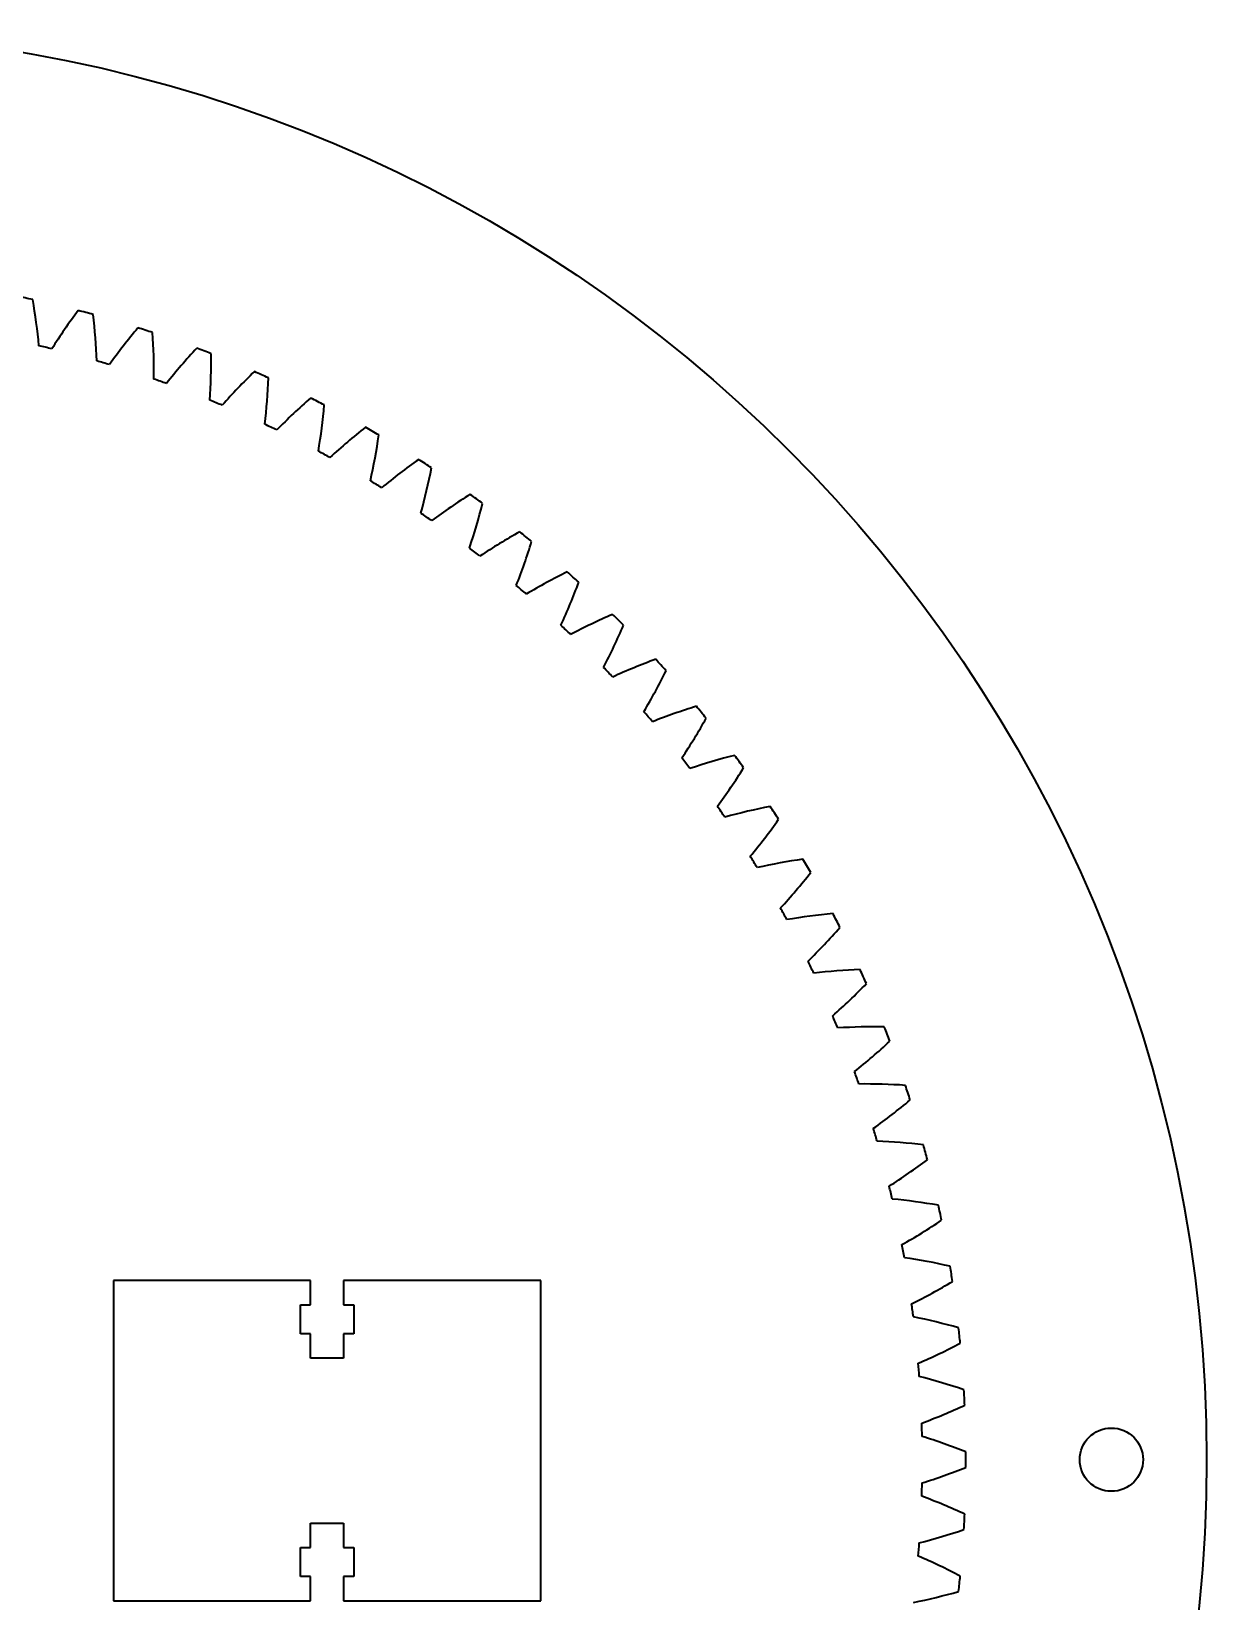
# Model space of a CAD drawing. Header units: inches. Extents: x -8 to 15.5, y -2.6 to 9.2.
# Drawn here: x 10.72 to 15.49, y 2.84 to 9.22 of the extents above; entities that cross this region are included whole.
import ezdxf

# ---------------------------------------------------------------- set-up
doc = ezdxf.new("R2010")
doc.units = ezdxf.units.IN
doc.header["$MEASUREMENT"] = 0
doc.layers.add('Layer 1', color=7, linetype='Continuous')

# ---------------------------------------------------------------- blocks, each defined once
blk = doc.blocks.new('block 355')
at = {"layer": 'Layer 1', "color": 7, "lineweight": 35}
blk.add_open_spline([(14.2993, 2.8394), (14.3611, 2.8518), (14.4224, 2.8667), (14.483, 2.884)], degree=3, dxfattribs=at)
blk = doc.blocks.new('block 356')
at = {"layer": 'Layer 1', "color": 7, "lineweight": 35}
blk.add_open_spline([(14.483, 2.884), (14.4853, 2.9047), (14.4875, 2.9253), (14.4895, 2.946)], degree=3, dxfattribs=at)
blk = doc.blocks.new('block 357')
at = {"layer": 'Layer 1', "color": 7, "lineweight": 35}
blk.add_open_spline([(14.4895, 2.946), (14.4339, 2.9755), (14.377, 3.0028), (14.3191, 3.0278)], degree=3, dxfattribs=at)
blk = doc.blocks.new('block 358')
at = {"layer": 'Layer 1', "color": 7, "lineweight": 35}
blk.add_open_spline([(14.3191, 3.0278), (14.3206, 3.0457), (14.322, 3.0636), (14.3233, 3.0814)], degree=3, dxfattribs=at)
blk = doc.blocks.new('block 359')
at = {"layer": 'Layer 1', "color": 7, "lineweight": 35}
blk.add_open_spline([(14.3233, 3.0814), (14.3844, 3.0971), (14.4448, 3.1151), (14.5045, 3.1356)], degree=3, dxfattribs=at)
blk = doc.blocks.new('block 360')
at = {"layer": 'Layer 1', "color": 7, "lineweight": 35}
blk.add_open_spline([(14.5045, 3.1356), (14.5057, 3.1563), (14.5068, 3.1771), (14.5077, 3.1978)], degree=3, dxfattribs=at)
blk = doc.blocks.new('block 361')
at = {"layer": 'Layer 1', "color": 7, "lineweight": 35}
blk.add_open_spline([(14.5077, 3.1978), (14.4506, 3.2244), (14.3924, 3.2487), (14.3332, 3.2706)], degree=3, dxfattribs=at)
blk = doc.blocks.new('block 362')
at = {"layer": 'Layer 1', "color": 7, "lineweight": 35}
blk.add_open_spline([(14.3332, 3.2706), (14.3338, 3.2885), (14.3343, 3.3065), (14.3347, 3.3244)], degree=3, dxfattribs=at)
blk = doc.blocks.new('block 363')
at = {"layer": 'Layer 1', "color": 7, "lineweight": 35}
blk.add_open_spline([(14.3347, 3.3244), (14.3948, 3.3432), (14.4542, 3.3644), (14.5127, 3.3879)], degree=3, dxfattribs=at)
blk = doc.blocks.new('block 364')
at = {"layer": 'Layer 1', "color": 7, "lineweight": 35}
blk.add_open_spline([(14.5127, 3.3879), (14.5128, 3.4087), (14.5128, 3.4295), (14.5127, 3.4503)], degree=3, dxfattribs=at)
blk = doc.blocks.new('block 365')
at = {"layer": 'Layer 1', "color": 7, "lineweight": 35}
blk.add_open_spline([(14.5127, 3.4503), (14.4542, 3.4738), (14.3948, 3.495), (14.3347, 3.5138)], degree=3, dxfattribs=at)
blk = doc.blocks.new('block 366')
at = {"layer": 'Layer 1', "color": 7, "lineweight": 35}
blk.add_open_spline([(14.3347, 3.5138), (14.3343, 3.5318), (14.3338, 3.5497), (14.3332, 3.5676)], degree=3, dxfattribs=at)
blk = doc.blocks.new('block 367')
at = {"layer": 'Layer 1', "color": 7, "lineweight": 35}
blk.add_open_spline([(14.3332, 3.5676), (14.3924, 3.5895), (14.4506, 3.6138), (14.5077, 3.6404)], degree=3, dxfattribs=at)
blk = doc.blocks.new('block 368')
at = {"layer": 'Layer 1', "color": 7, "lineweight": 35}
blk.add_open_spline([(14.5077, 3.6404), (14.5068, 3.6611), (14.5057, 3.6819), (14.5045, 3.7027)], degree=3, dxfattribs=at)
blk = doc.blocks.new('block 369')
at = {"layer": 'Layer 1', "color": 7, "lineweight": 35}
blk.add_open_spline([(14.5045, 3.7027), (14.4448, 3.7231), (14.3844, 3.7412), (14.3233, 3.7568)], degree=3, dxfattribs=at)
blk = doc.blocks.new('block 370')
at = {"layer": 'Layer 1', "color": 7, "lineweight": 35}
blk.add_open_spline([(14.3233, 3.7568), (14.322, 3.7747), (14.3206, 3.7925), (14.3191, 3.8104)], degree=3, dxfattribs=at)
blk = doc.blocks.new('block 371')
at = {"layer": 'Layer 1', "color": 7, "lineweight": 35}
blk.add_open_spline([(14.3191, 3.8104), (14.377, 3.8354), (14.4339, 3.8627), (14.4895, 3.8922)], degree=3, dxfattribs=at)
blk = doc.blocks.new('block 372')
at = {"layer": 'Layer 1', "color": 7, "lineweight": 35}
blk.add_open_spline([(14.4895, 3.8922), (14.4875, 3.9129), (14.4853, 3.9336), (14.483, 3.9542)], degree=3, dxfattribs=at)
blk = doc.blocks.new('block 373')
at = {"layer": 'Layer 1', "color": 7, "lineweight": 35}
blk.add_open_spline([(14.483, 3.9542), (14.4224, 3.9715), (14.3611, 3.9864), (14.2993, 3.9988)], degree=3, dxfattribs=at)
blk = doc.blocks.new('block 374')
at = {"layer": 'Layer 1', "color": 7, "lineweight": 35}
blk.add_open_spline([(14.2993, 3.9988), (14.2971, 4.0166), (14.2947, 4.0344), (14.2923, 4.0522)], degree=3, dxfattribs=at)
blk = doc.blocks.new('block 375')
at = {"layer": 'Layer 1', "color": 7, "lineweight": 35}
blk.add_open_spline([(14.2923, 4.0522), (14.3488, 4.0801), (14.4042, 4.1104), (14.4582, 4.1428)], degree=3, dxfattribs=at)
blk = doc.blocks.new('block 376')
at = {"layer": 'Layer 1', "color": 7, "lineweight": 35}
blk.add_open_spline([(14.4582, 4.1428), (14.4551, 4.1633), (14.4518, 4.1839), (14.4485, 4.2043)], degree=3, dxfattribs=at)
blk = doc.blocks.new('block 377')
at = {"layer": 'Layer 1', "color": 7, "lineweight": 35}
blk.add_open_spline([(14.4485, 4.2043), (14.387, 4.2185), (14.325, 4.2301), (14.2627, 4.2393)], degree=3, dxfattribs=at)
blk = doc.blocks.new('block 378')
at = {"layer": 'Layer 1', "color": 7, "lineweight": 35}
blk.add_open_spline([(14.2627, 4.2393), (14.2595, 4.2569), (14.2562, 4.2745), (14.2528, 4.2922)], degree=3, dxfattribs=at)
blk = doc.blocks.new('block 379')
at = {"layer": 'Layer 1', "color": 7, "lineweight": 35}
blk.add_open_spline([(14.2528, 4.2922), (14.3078, 4.3231), (14.3615, 4.3561), (14.4138, 4.3913)], degree=3, dxfattribs=at)
blk = doc.blocks.new('block 380')
at = {"layer": 'Layer 1', "color": 7, "lineweight": 35}
blk.add_open_spline([(14.4138, 4.3913), (14.4096, 4.4117), (14.4053, 4.432), (14.4008, 4.4523)], degree=3, dxfattribs=at)
blk = doc.blocks.new('block 381')
at = {"layer": 'Layer 1', "color": 7, "lineweight": 35}
blk.add_open_spline([(14.4008, 4.4523), (14.3387, 4.4632), (14.2762, 4.4716), (14.2135, 4.4775)], degree=3, dxfattribs=at)
blk = doc.blocks.new('block 382')
at = {"layer": 'Layer 1', "color": 7, "lineweight": 35}
blk.add_open_spline([(14.2135, 4.4775), (14.2094, 4.4949), (14.2052, 4.5123), (14.2009, 4.5298)], degree=3, dxfattribs=at)
blk = doc.blocks.new('block 383')
at = {"layer": 'Layer 1', "color": 7, "lineweight": 35}
blk.add_open_spline([(14.2009, 4.5298), (14.2542, 4.5635), (14.3061, 4.5994), (14.3565, 4.6372)], degree=3, dxfattribs=at)
blk = doc.blocks.new('block 384')
at = {"layer": 'Layer 1', "color": 7, "lineweight": 35}
blk.add_open_spline([(14.3565, 4.6372), (14.3512, 4.6573), (14.3458, 4.6774), (14.3403, 4.6975)], degree=3, dxfattribs=at)
blk = doc.blocks.new('block 385')
at = {"layer": 'Layer 1', "color": 7, "lineweight": 35}
blk.add_open_spline([(14.3403, 4.6975), (14.2777, 4.7051), (14.2149, 4.7102), (14.1519, 4.7128)], degree=3, dxfattribs=at)
blk = doc.blocks.new('block 386')
at = {"layer": 'Layer 1', "color": 7, "lineweight": 35}
blk.add_open_spline([(14.1519, 4.7128), (14.1469, 4.73), (14.1418, 4.7472), (14.1366, 4.7643)], degree=3, dxfattribs=at)
blk = doc.blocks.new('block 387')
at = {"layer": 'Layer 1', "color": 7, "lineweight": 35}
blk.add_open_spline([(14.1366, 4.7643), (14.188, 4.8008), (14.238, 4.8393), (14.2863, 4.8798)], degree=3, dxfattribs=at)
blk = doc.blocks.new('block 388')
at = {"layer": 'Layer 1', "color": 7, "lineweight": 35}
blk.add_open_spline([(14.2863, 4.8798), (14.28, 4.8996), (14.2736, 4.9194), (14.2671, 4.9391)], degree=3, dxfattribs=at)
blk = doc.blocks.new('block 389')
at = {"layer": 'Layer 1', "color": 7, "lineweight": 35}
blk.add_open_spline([(14.2671, 4.9391), (14.2041, 4.9434), (14.1411, 4.9452), (14.0781, 4.9445)], degree=3, dxfattribs=at)
blk = doc.blocks.new('block 390')
at = {"layer": 'Layer 1', "color": 7, "lineweight": 35}
blk.add_open_spline([(14.0781, 4.9445), (14.0722, 4.9614), (14.0662, 4.9783), (14.0601, 4.9952)], degree=3, dxfattribs=at)
blk = doc.blocks.new('block 391')
at = {"layer": 'Layer 1', "color": 7, "lineweight": 35}
blk.add_open_spline([(14.0601, 4.9952), (14.1096, 5.0343), (14.1574, 5.0754), (14.2035, 5.1183)], degree=3, dxfattribs=at)
blk = doc.blocks.new('block 392')
at = {"layer": 'Layer 1', "color": 7, "lineweight": 35}
blk.add_open_spline([(14.2035, 5.1183), (14.1963, 5.1378), (14.1888, 5.1572), (14.1812, 5.1765)], degree=3, dxfattribs=at)
blk = doc.blocks.new('block 393')
at = {"layer": 'Layer 1', "color": 7, "lineweight": 35}
blk.add_open_spline([(14.1812, 5.1765), (14.1182, 5.1776), (14.0551, 5.1761), (13.9922, 5.1721)], degree=3, dxfattribs=at)
blk = doc.blocks.new('block 394')
at = {"layer": 'Layer 1', "color": 7, "lineweight": 35}
blk.add_open_spline([(13.9922, 5.1721), (13.9855, 5.1887), (13.9786, 5.2052), (13.9716, 5.2217)], degree=3, dxfattribs=at)
blk = doc.blocks.new('block 395')
at = {"layer": 'Layer 1', "color": 7, "lineweight": 35}
blk.add_open_spline([(13.9716, 5.2217), (14.019, 5.2634), (14.0646, 5.3069), (14.1084, 5.3522)], degree=3, dxfattribs=at)
blk = doc.blocks.new('block 396')
at = {"layer": 'Layer 1', "color": 7, "lineweight": 35}
blk.add_open_spline([(14.1084, 5.3522), (14.1001, 5.3713), (14.0917, 5.3903), (14.0831, 5.4092)], degree=3, dxfattribs=at)
blk = doc.blocks.new('block 397')
at = {"layer": 'Layer 1', "color": 7, "lineweight": 35}
blk.add_open_spline([(14.0831, 5.4092), (14.0201, 5.4069), (13.9572, 5.4021), (13.8946, 5.3948)], degree=3, dxfattribs=at)
blk = doc.blocks.new('block 398')
at = {"layer": 'Layer 1', "color": 7, "lineweight": 35}
blk.add_open_spline([(13.8946, 5.3948), (13.887, 5.4111), (13.8792, 5.4272), (13.8714, 5.4434)], degree=3, dxfattribs=at)
blk = doc.blocks.new('block 399')
at = {"layer": 'Layer 1', "color": 7, "lineweight": 35}
blk.add_open_spline([(13.8714, 5.4434), (13.9165, 5.4874), (13.9598, 5.5333), (14.0012, 5.5808)], degree=3, dxfattribs=at)
blk = doc.blocks.new('block 400')
at = {"layer": 'Layer 1', "color": 7, "lineweight": 35}
blk.add_open_spline([(14.0012, 5.5808), (13.9919, 5.5994), (13.9825, 5.6179), (13.9729, 5.6364)], degree=3, dxfattribs=at)
blk = doc.blocks.new('block 401')
at = {"layer": 'Layer 1', "color": 7, "lineweight": 35}
blk.add_open_spline([(13.9729, 5.6364), (13.9101, 5.6308), (13.8476, 5.6227), (13.7854, 5.6122)], degree=3, dxfattribs=at)
blk = doc.blocks.new('block 402')
at = {"layer": 'Layer 1', "color": 7, "lineweight": 35}
blk.add_open_spline([(13.7854, 5.6122), (13.7769, 5.628), (13.7684, 5.6437), (13.7597, 5.6594)], degree=3, dxfattribs=at)
blk = doc.blocks.new('block 403')
at = {"layer": 'Layer 1', "color": 7, "lineweight": 35}
blk.add_open_spline([(13.7597, 5.6594), (13.8025, 5.7058), (13.8433, 5.7539), (13.8822, 5.8035)], degree=3, dxfattribs=at)
blk = doc.blocks.new('block 404')
at = {"layer": 'Layer 1', "color": 7, "lineweight": 35}
blk.add_open_spline([(13.8822, 5.8035), (13.8719, 5.8216), (13.8615, 5.8396), (13.851, 5.8575)], degree=3, dxfattribs=at)
blk = doc.blocks.new('block 405')
at = {"layer": 'Layer 1', "color": 7, "lineweight": 35}
blk.add_open_spline([(13.851, 5.8575), (13.7886, 5.8486), (13.7265, 5.8373), (13.665, 5.8235)], degree=3, dxfattribs=at)
blk = doc.blocks.new('block 406')
at = {"layer": 'Layer 1', "color": 7, "lineweight": 35}
blk.add_open_spline([(13.665, 5.8235), (13.6557, 5.8388), (13.6464, 5.8541), (13.6369, 5.8694)], degree=3, dxfattribs=at)
blk = doc.blocks.new('block 407')
at = {"layer": 'Layer 1', "color": 7, "lineweight": 35}
blk.add_open_spline([(13.6369, 5.8694), (13.6772, 5.9179), (13.7154, 5.968), (13.7516, 6.0196)], degree=3, dxfattribs=at)
blk = doc.blocks.new('block 408')
at = {"layer": 'Layer 1', "color": 7, "lineweight": 35}
blk.add_open_spline([(13.7516, 6.0196), (13.7404, 6.0372), (13.7291, 6.0546), (13.7177, 6.0719)], degree=3, dxfattribs=at)
blk = doc.blocks.new('block 409')
at = {"layer": 'Layer 1', "color": 7, "lineweight": 35}
blk.add_open_spline([(13.7177, 6.0719), (13.6558, 6.0598), (13.5944, 6.0453), (13.5337, 6.0282)], degree=3, dxfattribs=at)
blk = doc.blocks.new('block 410')
at = {"layer": 'Layer 1', "color": 7, "lineweight": 35}
blk.add_open_spline([(13.5337, 6.0282), (13.5237, 6.0431), (13.5135, 6.0579), (13.5033, 6.0726)], degree=3, dxfattribs=at)
blk = doc.blocks.new('block 411')
at = {"layer": 'Layer 1', "color": 7, "lineweight": 35}
blk.add_open_spline([(13.5033, 6.0726), (13.5409, 6.1232), (13.5765, 6.1752), (13.61, 6.2287)], degree=3, dxfattribs=at)
blk = doc.blocks.new('block 412')
at = {"layer": 'Layer 1', "color": 7, "lineweight": 35}
blk.add_open_spline([(13.61, 6.2287), (13.5979, 6.2455), (13.5857, 6.2624), (13.5733, 6.2791)], degree=3, dxfattribs=at)
blk = doc.blocks.new('block 413')
at = {"layer": 'Layer 1', "color": 7, "lineweight": 35}
blk.add_open_spline([(13.5733, 6.2791), (13.5122, 6.2638), (13.4517, 6.246), (13.3919, 6.2258)], degree=3, dxfattribs=at)
blk = doc.blocks.new('block 414')
at = {"layer": 'Layer 1', "color": 7, "lineweight": 35}
blk.add_open_spline([(13.3919, 6.2258), (13.3811, 6.2401), (13.3702, 6.2544), (13.3592, 6.2685)], degree=3, dxfattribs=at)
blk = doc.blocks.new('block 415')
at = {"layer": 'Layer 1', "color": 7, "lineweight": 35}
blk.add_open_spline([(13.3592, 6.2685), (13.3941, 6.321), (13.4269, 6.3749), (13.4576, 6.43)], degree=3, dxfattribs=at)
blk = doc.blocks.new('block 416')
at = {"layer": 'Layer 1', "color": 7, "lineweight": 35}
blk.add_open_spline([(13.4576, 6.43), (13.4446, 6.4462), (13.4315, 6.4623), (13.4183, 6.4784)], degree=3, dxfattribs=at)
blk = doc.blocks.new('block 417')
at = {"layer": 'Layer 1', "color": 7, "lineweight": 35}
blk.add_open_spline([(13.4183, 6.4784), (13.3581, 6.4599), (13.2985, 6.439), (13.24, 6.4157)], degree=3, dxfattribs=at)
blk = doc.blocks.new('block 418')
at = {"layer": 'Layer 1', "color": 7, "lineweight": 35}
blk.add_open_spline([(13.24, 6.4157), (13.2284, 6.4294), (13.2167, 6.4431), (13.205, 6.4566)], degree=3, dxfattribs=at)
blk = doc.blocks.new('block 419')
at = {"layer": 'Layer 1', "color": 7, "lineweight": 35}
blk.add_open_spline([(13.205, 6.4566), (13.2372, 6.5109), (13.2671, 6.5664), (13.2948, 6.623)], degree=3, dxfattribs=at)
blk = doc.blocks.new('block 420')
at = {"layer": 'Layer 1', "color": 7, "lineweight": 35}
blk.add_open_spline([(13.2948, 6.623), (13.281, 6.6386), (13.2671, 6.654), (13.2531, 6.6693)], degree=3, dxfattribs=at)
blk = doc.blocks.new('block 421')
at = {"layer": 'Layer 1', "color": 7, "lineweight": 35}
blk.add_open_spline([(13.2531, 6.6693), (13.1939, 6.6477), (13.1355, 6.6237), (13.0783, 6.5974)], degree=3, dxfattribs=at)
blk = doc.blocks.new('block 422')
at = {"layer": 'Layer 1', "color": 7, "lineweight": 35}
blk.add_open_spline([(13.0783, 6.5974), (13.066, 6.6105), (13.0536, 6.6235), (13.0412, 6.6364)], degree=3, dxfattribs=at)
blk = doc.blocks.new('block 423')
at = {"layer": 'Layer 1', "color": 7, "lineweight": 35}
blk.add_open_spline([(13.0412, 6.6364), (13.0705, 6.6923), (13.0975, 6.7493), (13.1222, 6.8073)], degree=3, dxfattribs=at)
blk = doc.blocks.new('block 424')
at = {"layer": 'Layer 1', "color": 7, "lineweight": 35}
blk.add_open_spline([(13.1222, 6.8073), (13.1076, 6.8221), (13.0929, 6.8368), (13.0781, 6.8514)], degree=3, dxfattribs=at)
blk = doc.blocks.new('block 425')
at = {"layer": 'Layer 1', "color": 7, "lineweight": 35}
blk.add_open_spline([(13.0781, 6.8514), (13.0201, 6.8267), (12.9631, 6.7997), (12.9073, 6.7704)], degree=3, dxfattribs=at)
blk = doc.blocks.new('block 426')
at = {"layer": 'Layer 1', "color": 7, "lineweight": 35}
blk.add_open_spline([(12.9073, 6.7704), (12.8943, 6.7828), (12.8813, 6.7952), (12.8683, 6.8074)], degree=3, dxfattribs=at)
blk = doc.blocks.new('block 427')
at = {"layer": 'Layer 1', "color": 7, "lineweight": 35}
blk.add_open_spline([(12.8683, 6.8074), (12.8945, 6.8647), (12.9186, 6.9231), (12.9402, 6.9823)], degree=3, dxfattribs=at)
blk = doc.blocks.new('block 428')
at = {"layer": 'Layer 1', "color": 7, "lineweight": 35}
blk.add_open_spline([(12.9402, 6.9823), (12.9248, 6.9963), (12.9094, 7.0102), (12.8938, 7.024)], degree=3, dxfattribs=at)
blk = doc.blocks.new('block 429')
at = {"layer": 'Layer 1', "color": 7, "lineweight": 35}
blk.add_open_spline([(12.8938, 7.024), (12.8372, 6.9963), (12.7817, 6.9663), (12.7275, 6.9342)], degree=3, dxfattribs=at)
blk = doc.blocks.new('block 430')
at = {"layer": 'Layer 1', "color": 7, "lineweight": 35}
blk.add_open_spline([(12.7275, 6.9342), (12.7139, 6.9459), (12.7003, 6.9575), (12.6866, 6.9691)], degree=3, dxfattribs=at)
blk = doc.blocks.new('block 431')
at = {"layer": 'Layer 1', "color": 7, "lineweight": 35}
blk.add_open_spline([(12.6866, 6.9691), (12.7098, 7.0277), (12.7307, 7.0872), (12.7492, 7.1475)], degree=3, dxfattribs=at)
blk = doc.blocks.new('block 432')
at = {"layer": 'Layer 1', "color": 7, "lineweight": 35}
blk.add_open_spline([(12.7492, 7.1475), (12.7332, 7.1607), (12.717, 7.1738), (12.7008, 7.1867)], degree=3, dxfattribs=at)
blk = doc.blocks.new('block 433')
at = {"layer": 'Layer 1', "color": 7, "lineweight": 35}
blk.add_open_spline([(12.7008, 7.1867), (12.6457, 7.1561), (12.5918, 7.1233), (12.5394, 7.0883)], degree=3, dxfattribs=at)
blk = doc.blocks.new('block 434')
at = {"layer": 'Layer 1', "color": 7, "lineweight": 35}
blk.add_open_spline([(12.5394, 7.0883), (12.5252, 7.0993), (12.5109, 7.1103), (12.4967, 7.1211)], degree=3, dxfattribs=at)
blk = doc.blocks.new('block 435')
at = {"layer": 'Layer 1', "color": 7, "lineweight": 35}
blk.add_open_spline([(12.4967, 7.1211), (12.5168, 7.1808), (12.5346, 7.2413), (12.5499, 7.3025)], degree=3, dxfattribs=at)
blk = doc.blocks.new('block 436')
at = {"layer": 'Layer 1', "color": 7, "lineweight": 35}
blk.add_open_spline([(12.5499, 7.3025), (12.5332, 7.3148), (12.5164, 7.327), (12.4995, 7.3391)], degree=3, dxfattribs=at)
blk = doc.blocks.new('block 437')
at = {"layer": 'Layer 1', "color": 7, "lineweight": 35}
blk.add_open_spline([(12.4995, 7.3391), (12.4461, 7.3057), (12.394, 7.2701), (12.3434, 7.2324)], degree=3, dxfattribs=at)
blk = doc.blocks.new('block 438')
at = {"layer": 'Layer 1', "color": 7, "lineweight": 35}
blk.add_open_spline([(12.3434, 7.2324), (12.3287, 7.2427), (12.3139, 7.2528), (12.2991, 7.2629)], degree=3, dxfattribs=at)
blk = doc.blocks.new('block 439')
at = {"layer": 'Layer 1', "color": 7, "lineweight": 35}
blk.add_open_spline([(12.2991, 7.2629), (12.3161, 7.3236), (12.3307, 7.385), (12.3428, 7.4469)], degree=3, dxfattribs=at)
blk = doc.blocks.new('block 440')
at = {"layer": 'Layer 1', "color": 7, "lineweight": 35}
blk.add_open_spline([(12.3428, 7.4469), (12.3254, 7.4583), (12.308, 7.4696), (12.2905, 7.4808)], degree=3, dxfattribs=at)
blk = doc.blocks.new('block 441')
at = {"layer": 'Layer 1', "color": 7, "lineweight": 35}
blk.add_open_spline([(12.2905, 7.4808), (12.2389, 7.4446), (12.1887, 7.4063), (12.1402, 7.3661)], degree=3, dxfattribs=at)
blk = doc.blocks.new('block 442')
at = {"layer": 'Layer 1', "color": 7, "lineweight": 35}
blk.add_open_spline([(12.1402, 7.3661), (12.125, 7.3755), (12.1097, 7.3849), (12.0943, 7.3942)], degree=3, dxfattribs=at)
blk = doc.blocks.new('block 443')
at = {"layer": 'Layer 1', "color": 7, "lineweight": 35}
blk.add_open_spline([(12.0943, 7.3942), (12.1081, 7.4557), (12.1195, 7.5178), (12.1283, 7.5802)], degree=3, dxfattribs=at)
blk = doc.blocks.new('block 444')
at = {"layer": 'Layer 1', "color": 7, "lineweight": 35}
blk.add_open_spline([(12.1283, 7.5802), (12.1104, 7.5907), (12.0924, 7.6011), (12.0743, 7.6113)], degree=3, dxfattribs=at)
blk = doc.blocks.new('block 445')
at = {"layer": 'Layer 1', "color": 7, "lineweight": 35}
blk.add_open_spline([(12.0743, 7.6113), (12.0247, 7.5725), (11.9766, 7.5316), (11.9303, 7.4889)], degree=3, dxfattribs=at)
blk = doc.blocks.new('block 446')
at = {"layer": 'Layer 1', "color": 7, "lineweight": 35}
blk.add_open_spline([(11.9303, 7.4889), (11.9146, 7.4976), (11.8988, 7.5061), (11.883, 7.5146)], degree=3, dxfattribs=at)
blk = doc.blocks.new('block 447')
at = {"layer": 'Layer 1', "color": 7, "lineweight": 35}
blk.add_open_spline([(11.883, 7.5146), (11.8936, 7.5767), (11.9017, 7.6393), (11.9072, 7.7021)], degree=3, dxfattribs=at)
blk = doc.blocks.new('block 448')
at = {"layer": 'Layer 1', "color": 7, "lineweight": 35}
blk.add_open_spline([(11.9072, 7.7021), (11.8888, 7.7116), (11.8702, 7.7211), (11.8517, 7.7304)], degree=3, dxfattribs=at)
blk = doc.blocks.new('block 449')
at = {"layer": 'Layer 1', "color": 7, "lineweight": 35}
blk.add_open_spline([(11.8517, 7.7304), (11.8041, 7.689), (11.7583, 7.6457), (11.7142, 7.6006)], degree=3, dxfattribs=at)
blk = doc.blocks.new('block 450')
at = {"layer": 'Layer 1', "color": 7, "lineweight": 35}
blk.add_open_spline([(11.7142, 7.6006), (11.6981, 7.6084), (11.6819, 7.6161), (11.6657, 7.6237)], degree=3, dxfattribs=at)
blk = doc.blocks.new('block 451')
at = {"layer": 'Layer 1', "color": 7, "lineweight": 35}
blk.add_open_spline([(11.6657, 7.6237), (11.673, 7.6864), (11.6778, 7.7493), (11.68, 7.8123)], degree=3, dxfattribs=at)
blk = doc.blocks.new('block 452')
at = {"layer": 'Layer 1', "color": 7, "lineweight": 35}
blk.add_open_spline([(11.68, 7.8123), (11.6611, 7.8208), (11.6421, 7.8293), (11.6231, 7.8376)], degree=3, dxfattribs=at)
blk = doc.blocks.new('block 453')
at = {"layer": 'Layer 1', "color": 7, "lineweight": 35}
blk.add_open_spline([(11.6231, 7.8376), (11.5778, 7.7938), (11.5342, 7.7481), (11.4926, 7.7008)], degree=3, dxfattribs=at)
blk = doc.blocks.new('block 454')
at = {"layer": 'Layer 1', "color": 7, "lineweight": 35}
blk.add_open_spline([(11.4926, 7.7008), (11.4761, 7.7078), (11.4595, 7.7146), (11.4429, 7.7214)], degree=3, dxfattribs=at)
blk = doc.blocks.new('block 455')
at = {"layer": 'Layer 1', "color": 7, "lineweight": 35}
blk.add_open_spline([(11.4429, 7.7214), (11.4469, 7.7843), (11.4484, 7.8474), (11.4474, 7.9104)], degree=3, dxfattribs=at)
blk = doc.blocks.new('block 456')
at = {"layer": 'Layer 1', "color": 7, "lineweight": 35}
blk.add_open_spline([(11.4474, 7.9104), (11.428, 7.918), (11.4086, 7.9254), (11.3892, 7.9327)], degree=3, dxfattribs=at)
blk = doc.blocks.new('block 457')
at = {"layer": 'Layer 1', "color": 7, "lineweight": 35}
blk.add_open_spline([(11.3892, 7.9327), (11.3462, 7.8866), (11.3051, 7.8387), (11.266, 7.7893)], degree=3, dxfattribs=at)
blk = doc.blocks.new('block 458')
at = {"layer": 'Layer 1', "color": 7, "lineweight": 35}
blk.add_open_spline([(11.266, 7.7893), (11.2491, 7.7953), (11.2323, 7.8013), (11.2153, 7.8072)], degree=3, dxfattribs=at)
blk = doc.blocks.new('block 459')
at = {"layer": 'Layer 1', "color": 7, "lineweight": 35}
blk.add_open_spline([(11.2153, 7.8072), (11.2161, 7.8703), (11.2142, 7.9333), (11.2099, 7.9962)], degree=3, dxfattribs=at)
blk = doc.blocks.new('block 460')
at = {"layer": 'Layer 1', "color": 7, "lineweight": 35}
blk.add_open_spline([(11.2099, 7.9962), (11.1902, 8.0028), (11.1704, 8.0092), (11.1506, 8.0155)], degree=3, dxfattribs=at)
blk = doc.blocks.new('block 461')
at = {"layer": 'Layer 1', "color": 7, "lineweight": 35}
blk.add_open_spline([(11.1506, 8.0155), (11.1102, 7.9671), (11.0716, 7.9172), (11.0351, 7.8658)], degree=3, dxfattribs=at)
blk = doc.blocks.new('block 462')
at = {"layer": 'Layer 1', "color": 7, "lineweight": 35}
blk.add_open_spline([(11.0351, 7.8658), (11.018, 7.871), (11.0008, 7.876), (10.9836, 7.881)], degree=3, dxfattribs=at)
blk = doc.blocks.new('block 463')
at = {"layer": 'Layer 1', "color": 7, "lineweight": 35}
blk.add_open_spline([(10.9836, 7.881), (10.981, 7.944), (10.9759, 8.0069), (10.9683, 8.0695)], degree=3, dxfattribs=at)
blk = doc.blocks.new('block 464')
at = {"layer": 'Layer 1', "color": 7, "lineweight": 35}
blk.add_open_spline([(10.9683, 8.0695), (10.9482, 8.075), (10.9282, 8.0804), (10.9081, 8.0856)], degree=3, dxfattribs=at)
blk = doc.blocks.new('block 465')
at = {"layer": 'Layer 1', "color": 7, "lineweight": 35}
blk.add_open_spline([(10.9081, 8.0856), (10.8702, 8.0352), (10.8343, 7.9833), (10.8006, 7.9301)], degree=3, dxfattribs=at)
blk = doc.blocks.new('block 466')
at = {"layer": 'Layer 1', "color": 7, "lineweight": 35}
blk.add_open_spline([(10.8006, 7.9301), (10.7832, 7.9344), (10.7658, 7.9385), (10.7483, 7.9426)], degree=3, dxfattribs=at)
blk = doc.blocks.new('block 467')
at = {"layer": 'Layer 1', "color": 7, "lineweight": 35}
blk.add_open_spline([(10.7483, 7.9426), (10.7424, 8.0054), (10.734, 8.0679), (10.7231, 8.13)], degree=3, dxfattribs=at)
blk = doc.blocks.new('block 468')
at = {"layer": 'Layer 1', "color": 7, "lineweight": 35}
blk.add_open_spline([(10.7231, 8.13), (10.7028, 8.1345), (10.6825, 8.1388), (10.6622, 8.143)], degree=3, dxfattribs=at)
blk = doc.blocks.new('block 483')
at = {"layer": 'Layer 1', "color": 7, "lineweight": 35}
blk.add_open_spline([(15.2318, 3.4191), (15.2318, 3.4901), (15.1743, 3.5476), (15.1033, 3.5476), (15.0324, 3.5476), (14.9748, 3.4901), (14.9748, 3.4191), (14.9748, 3.3481), (15.0324, 3.2906), (15.1033, 3.2906), (15.1743, 3.2906), (15.2318, 3.3481), (15.2318, 3.4191)], degree=3, knots=[0, 0, 0, 0, 1, 1, 1, 2, 2, 2, 3, 3, 3, 4, 4, 4, 4], dxfattribs=at)
blk = doc.blocks.new('block 485')
at = {"layer": 'Layer 1', "color": 7, "lineweight": 35}
blk.add_open_spline([(15.49, 3.4191), (15.49, 6.6224), (12.8932, 9.2191), (9.6899, 9.2191), (6.4867, 9.2191), (3.89, 6.6224), (3.89, 3.4191), (3.89, 0.2159), (6.4867, -2.3809), (9.69, -2.3809), (12.8932, -2.3809), (15.49, 0.2159), (15.49, 3.4191)], degree=3, knots=[0, 0, 0, 0, 1, 1, 1, 2, 2, 2, 3, 3, 3, 4, 4, 4, 4], dxfattribs=at)
blk = doc.blocks.new('block 502')
at = {"layer": 'Layer 1', "color": 7, "lineweight": 35}
blk.add_lwpolyline([(12.7863, 2.8461), (12.7863, 4.1461)], dxfattribs=at)
blk = doc.blocks.new('block 503')
at = {"layer": 'Layer 1', "color": 7, "lineweight": 35}
blk.add_lwpolyline([(11.9857, 2.8461), (12.7863, 2.8461)], dxfattribs=at)
blk = doc.blocks.new('block 504')
at = {"layer": 'Layer 1', "color": 7, "lineweight": 35}
blk.add_lwpolyline([(11.9857, 2.9445), (11.9857, 2.8461)], dxfattribs=at)
blk = doc.blocks.new('block 505')
at = {"layer": 'Layer 1', "color": 7, "lineweight": 35}
blk.add_lwpolyline([(12.027, 2.9445), (11.9857, 2.9445)], dxfattribs=at)
blk = doc.blocks.new('block 506')
at = {"layer": 'Layer 1', "color": 7, "lineweight": 35}
blk.add_lwpolyline([(12.027, 3.0626), (12.027, 2.9445)], dxfattribs=at)
blk = doc.blocks.new('block 507')
at = {"layer": 'Layer 1', "color": 7, "lineweight": 35}
blk.add_lwpolyline([(11.9857, 3.0626), (12.027, 3.0626)], dxfattribs=at)
blk = doc.blocks.new('block 508')
at = {"layer": 'Layer 1', "color": 7, "lineweight": 35}
blk.add_lwpolyline([(11.9857, 3.161), (11.9857, 3.0626)], dxfattribs=at)
blk = doc.blocks.new('block 509')
at = {"layer": 'Layer 1', "color": 7, "lineweight": 35}
blk.add_lwpolyline([(11.8518, 3.161), (11.9857, 3.161)], dxfattribs=at)
blk = doc.blocks.new('block 510')
at = {"layer": 'Layer 1', "color": 7, "lineweight": 35}
blk.add_lwpolyline([(11.8518, 3.0626), (11.8518, 3.161)], dxfattribs=at)
blk = doc.blocks.new('block 511')
at = {"layer": 'Layer 1', "color": 7, "lineweight": 35}
blk.add_lwpolyline([(11.8105, 3.0626), (11.8518, 3.0626)], dxfattribs=at)
blk = doc.blocks.new('block 512')
at = {"layer": 'Layer 1', "color": 7, "lineweight": 35}
blk.add_lwpolyline([(11.8105, 2.9445), (11.8105, 3.0626)], dxfattribs=at)
blk = doc.blocks.new('block 513')
at = {"layer": 'Layer 1', "color": 7, "lineweight": 35}
blk.add_lwpolyline([(11.8518, 2.9445), (11.8105, 2.9445)], dxfattribs=at)
blk = doc.blocks.new('block 514')
at = {"layer": 'Layer 1', "color": 7, "lineweight": 35}
blk.add_lwpolyline([(11.8518, 2.8461), (11.8518, 2.9445)], dxfattribs=at)
blk = doc.blocks.new('block 515')
at = {"layer": 'Layer 1', "color": 7, "lineweight": 35}
blk.add_lwpolyline([(11.0513, 2.8461), (11.8518, 2.8461)], dxfattribs=at)
blk = doc.blocks.new('block 516')
at = {"layer": 'Layer 1', "color": 7, "lineweight": 35}
blk.add_lwpolyline([(11.0513, 4.1461), (11.0513, 2.8461)], dxfattribs=at)
blk = doc.blocks.new('block 517')
at = {"layer": 'Layer 1', "color": 7, "lineweight": 35}
blk.add_lwpolyline([(11.8518, 4.1461), (11.0513, 4.1461)], dxfattribs=at)
blk = doc.blocks.new('block 518')
at = {"layer": 'Layer 1', "color": 7, "lineweight": 35}
blk.add_lwpolyline([(11.8518, 4.0477), (11.8518, 4.1461)], dxfattribs=at)
blk = doc.blocks.new('block 519')
at = {"layer": 'Layer 1', "color": 7, "lineweight": 35}
blk.add_lwpolyline([(11.8105, 4.0477), (11.8518, 4.0477)], dxfattribs=at)
blk = doc.blocks.new('block 520')
at = {"layer": 'Layer 1', "color": 7, "lineweight": 35}
blk.add_lwpolyline([(11.8105, 3.9295), (11.8105, 4.0477)], dxfattribs=at)
blk = doc.blocks.new('block 521')
at = {"layer": 'Layer 1', "color": 7, "lineweight": 35}
blk.add_lwpolyline([(11.8518, 3.9295), (11.8105, 3.9295)], dxfattribs=at)
blk = doc.blocks.new('block 522')
at = {"layer": 'Layer 1', "color": 7, "lineweight": 35}
blk.add_lwpolyline([(11.8518, 3.8311), (11.8518, 3.9295)], dxfattribs=at)
blk = doc.blocks.new('block 523')
at = {"layer": 'Layer 1', "color": 7, "lineweight": 35}
blk.add_lwpolyline([(11.9857, 3.8311), (11.8518, 3.8311)], dxfattribs=at)
blk = doc.blocks.new('block 524')
at = {"layer": 'Layer 1', "color": 7, "lineweight": 35}
blk.add_lwpolyline([(11.9857, 3.9295), (11.9857, 3.8311)], dxfattribs=at)
blk = doc.blocks.new('block 525')
at = {"layer": 'Layer 1', "color": 7, "lineweight": 35}
blk.add_lwpolyline([(12.027, 3.9295), (11.9857, 3.9295)], dxfattribs=at)
blk = doc.blocks.new('block 526')
at = {"layer": 'Layer 1', "color": 7, "lineweight": 35}
blk.add_lwpolyline([(12.027, 4.0477), (12.027, 3.9295)], dxfattribs=at)
blk = doc.blocks.new('block 527')
at = {"layer": 'Layer 1', "color": 7, "lineweight": 35}
blk.add_lwpolyline([(11.9857, 4.0477), (12.027, 4.0477)], dxfattribs=at)
blk = doc.blocks.new('block 528')
at = {"layer": 'Layer 1', "color": 7, "lineweight": 35}
blk.add_lwpolyline([(11.9857, 4.1461), (11.9857, 4.0477)], dxfattribs=at)
blk = doc.blocks.new('block 529')
at = {"layer": 'Layer 1', "color": 7, "lineweight": 35}
blk.add_lwpolyline([(12.7863, 4.1461), (11.9857, 4.1461)], dxfattribs=at)

msp = doc.modelspace()

# ---------------------------------------------------------------- block references
at = {"layer": 'Layer 1'}
for name in ['block 485', 'block 468', 'block 467', 'block 465', 'block 464', 'block 463', 'block 461', 'block 460', 'block 459', 'block 466', 'block 457', 'block 456', 'block 455', 'block 462', 'block 458', 'block 453', 'block 452', 'block 451', 'block 454', 'block 449', 'block 448', 'block 447', 'block 450', 'block 445', 'block 444', 'block 443', 'block 446', 'block 441', 'block 440', 'block 439', 'block 442', 'block 437', 'block 436', 'block 435', 'block 438', 'block 433', 'block 431', 'block 432', 'block 434', 'block 429', 'block 428', 'block 430', 'block 427', 'block 425', 'block 424', 'block 426', 'block 423', 'block 422', 'block 421', 'block 420', 'block 419', 'block 418', 'block 417', 'block 416', 'block 415', 'block 414', 'block 413', 'block 412', 'block 411', 'block 410', 'block 409', 'block 408', 'block 407', 'block 406', 'block 405', 'block 403', 'block 404', 'block 402', 'block 401', 'block 400', 'block 399', 'block 398', 'block 397', 'block 396', 'block 395', 'block 394', 'block 393', 'block 392', 'block 391', 'block 390', 'block 389', 'block 388', 'block 387', 'block 386', 'block 385', 'block 384', 'block 383', 'block 382', 'block 381', 'block 380', 'block 379', 'block 378', 'block 377', 'block 516', 'block 517', 'block 518', 'block 528', 'block 529', 'block 502', 'block 376', 'block 375', 'block 519', 'block 520', 'block 527', 'block 526', 'block 374', 'block 373', 'block 372', 'block 521', 'block 522', 'block 524', 'block 525', 'block 371', 'block 523', 'block 370', 'block 369', 'block 368', 'block 367', 'block 366', 'block 365', 'block 483', 'block 364', 'block 363', 'block 362', 'block 361', 'block 360', 'block 509', 'block 510', 'block 508', 'block 359', 'block 511', 'block 512', 'block 507', 'block 506', 'block 358', 'block 357', 'block 513', 'block 514', 'block 504', 'block 505', 'block 356', 'block 355', 'block 515', 'block 503']:
    msp.add_blockref(name, (0, 0), dxfattribs=at)

doc.saveas('drawing.dxf')
